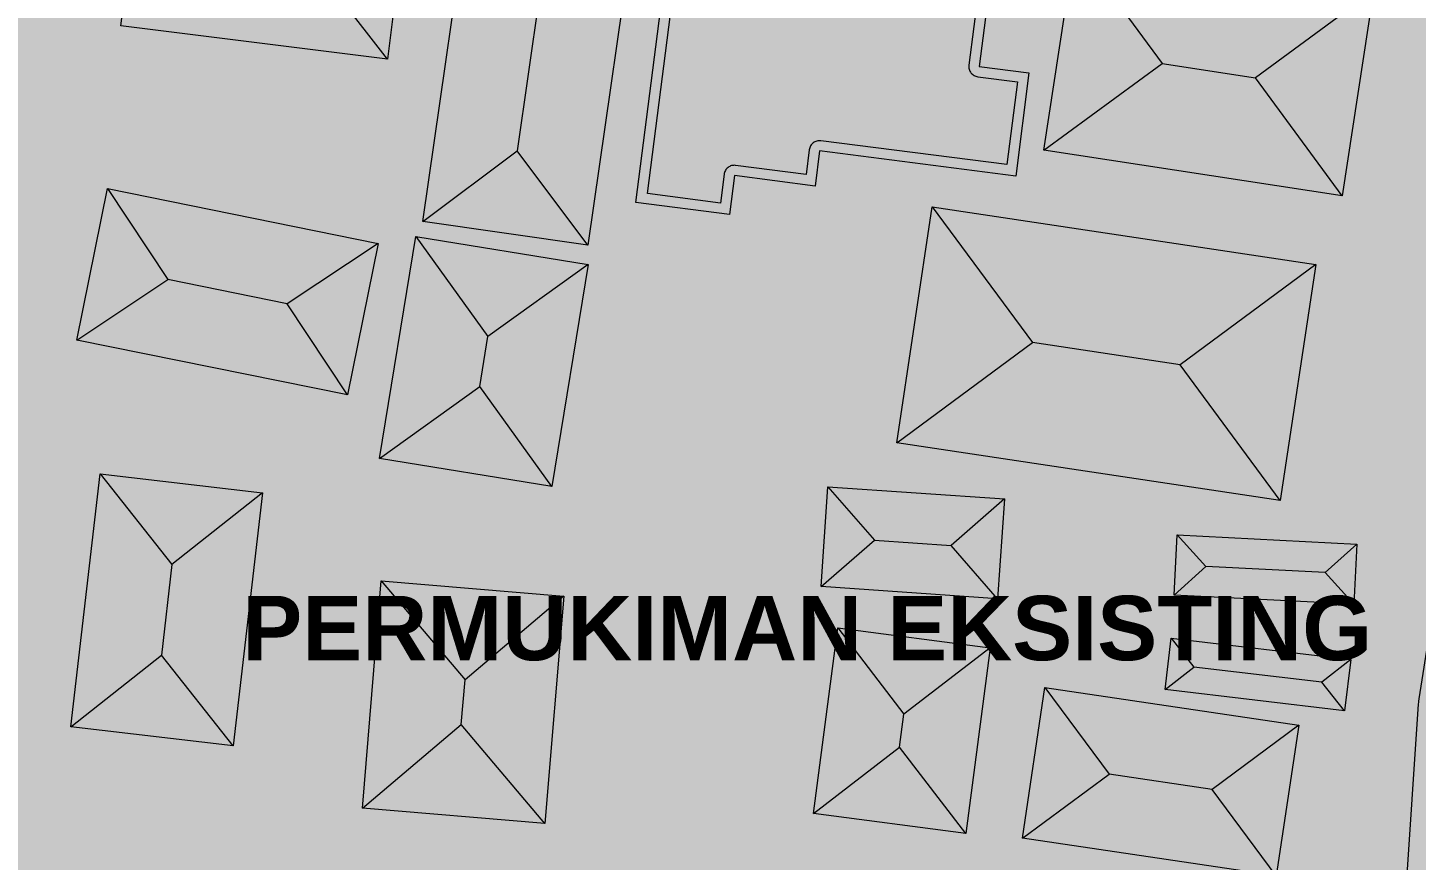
# Model space of a CAD drawing. Header units: metres. Extents: x 305909 to 307171, y 9156037 to 9156671.
# Drawn here: x 306266.1 to 306326.5, y 9156219.9 to 9156256.1 of the extents above; entities that cross this region are included whole.
import ezdxf
from ezdxf.enums import TextEntityAlignment as Align

# ---------------------------------------------------------------- set-up
doc = ezdxf.new("R2010")
doc.units = ezdxf.units.M
for name, color, linetype, lineweight, true_color in [('B-BANGUNAN_PERMUKIMAN', 7, 'Continuous', 13, 0xf0cd8c), ('B-BAYANGAN', 7, 'Continuous', 0, 0x76786c), ('J-PERKERASAN_JALAN', 7, 'Continuous', 9, 0x989896), ('T-LABEL_ZONA', 7, 'Continuous', 0, 0x3c3c3c), ('Z-R', 7, 'Continuous', 0, 0xfaf4e6)]:
    doc.layers.add(name, color=color, linetype=linetype, lineweight=lineweight, true_color=true_color)
doc.styles.add('ARIALB', font='arialbd.ttf')

msp = doc.modelspace()

# ---------------------------------------------------------------- hatches: boundary and pattern name
at = {"layer": 'B-BANGUNAN_PERMUKIMAN', "true_color": 0xb36847}
h = msp.add_hatch(color=25, dxfattribs=at)
h.dxf.hatch_style = 1
h.paths.add_polyline_path([(306281.757, 9156254.749), (306281.757, 9156254.749), (306277.899, 9156259.709), (306282.859, 9156263.567), (306282.859, 9156263.567), (306281.757, 9156254.749)])
at = {"layer": 'B-BANGUNAN_PERMUKIMAN', "true_color": 0xe8875c}
h = msp.add_hatch(color=23, dxfattribs=at)
h.dxf.hatch_style = 1
h.paths.add_polyline_path([(306288.609, 9156259.196), (306287.393, 9156250.752), (306283.293, 9156247.685), (306285.542, 9156263.295), (306285.543, 9156263.295), (306288.609, 9156259.196)])
at = {"layer": 'B-BANGUNAN_PERMUKIMAN', "true_color": 0xb36847}
h = msp.add_hatch(color=25, dxfattribs=at)
h.dxf.hatch_style = 1
h.paths.add_polyline_path([(306290.46, 9156246.653), (306287.393, 9156250.752), (306288.609, 9156259.196), (306292.709, 9156262.263), (306290.46, 9156246.653)])
at = {"layer": 'B-BANGUNAN_PERMUKIMAN', "true_color": 0xb96c49}
h = msp.add_hatch(color=35, dxfattribs=at)
h.dxf.hatch_style = 1
h.paths.add_polyline_path([(306275.138, 9156260.055), (306277.899, 9156259.709), (306281.757, 9156254.749), (306270.177, 9156256.196), (306275.138, 9156260.055)])
at = {"layer": 'B-BANGUNAN_PERMUKIMAN', "true_color": 0xce7852}
h = msp.add_hatch(color=23, dxfattribs=at)
h.dxf.hatch_style = 1
h.paths.add_polyline_path([(306309.637, 9156254.146), (306309.06, 9156249.654), (306300.536, 9156250.749), (306300.34, 9156249.226), (306296.833, 9156249.677), (306296.616, 9156247.983), (306292.552, 9156248.505), (306294.034, 9156260.041), (306307.965, 9156258.251), (306307.474, 9156254.424), (306309.637, 9156254.146)])
at = {"layer": 'B-BANGUNAN_PERMUKIMAN', "true_color": 0xe8875c}
h = msp.add_hatch(color=23, dxfattribs=at)
h.dxf.hatch_style = 1
h.paths.add_polyline_path([(306315.43, 9156254.555), (306310.288, 9156250.779), (306310.288, 9156250.779), (306311.653, 9156259.697), (306315.43, 9156254.555)])
at = {"layer": 'B-BANGUNAN_PERMUKIMAN', "true_color": 0xe18359}
h = msp.add_hatch(color=23, dxfattribs=at)
h.dxf.hatch_style = 1
h.paths.add_polyline_path([(306324.618, 9156257.712), (306324.618, 9156257.712), (306319.476, 9156253.936), (306315.43, 9156254.555), (306311.653, 9156259.697), (306324.618, 9156257.712)])
at = {"layer": 'B-BANGUNAN_PERMUKIMAN', "true_color": 0xb36847}
h = msp.add_hatch(color=25, dxfattribs=at)
h.dxf.hatch_style = 1
h.paths.add_polyline_path([(306319.476, 9156253.936), (306324.618, 9156257.712), (306323.253, 9156248.794), (306319.476, 9156253.936)])
at = {"layer": 'B-BANGUNAN_PERMUKIMAN', "true_color": 0xba6c4a}
h = msp.add_hatch(color=35, dxfattribs=at)
h.dxf.hatch_style = 1
h.paths.add_polyline_path([(306315.43, 9156254.555), (306319.476, 9156253.936), (306323.253, 9156248.794), (306310.288, 9156250.779), (306315.43, 9156254.555)])
h = msp.add_hatch(color=35, dxfattribs=at)
h.dxf.hatch_style = 1
h.paths.add_polyline_path([(306283.293, 9156247.685), (306283.293, 9156247.685), (306287.393, 9156250.752), (306290.46, 9156246.653), (306283.293, 9156247.685)])
at = {"layer": 'B-BANGUNAN_PERMUKIMAN', "true_color": 0xe9875c}
h = msp.add_hatch(color=23, dxfattribs=at)
h.dxf.hatch_style = 1
h.paths.add_polyline_path([(306269.585, 9156249.113), (306272.212, 9156245.154), (306268.252, 9156242.527), (306269.585, 9156249.113)])
at = {"layer": 'B-BANGUNAN_PERMUKIMAN', "true_color": 0xe08259}
h = msp.add_hatch(color=23, dxfattribs=at)
h.dxf.hatch_style = 1
h.paths.add_polyline_path([(306281.358, 9156246.732), (306277.4, 9156244.105), (306272.212, 9156245.154), (306269.585, 9156249.113), (306281.358, 9156246.732)])
at = {"layer": 'B-BANGUNAN_PERMUKIMAN', "true_color": 0xe8875c}
h = msp.add_hatch(color=23, dxfattribs=at)
h.dxf.hatch_style = 1
h.paths.add_polyline_path([(306309.791, 9156242.417), (306303.889, 9156238.062), (306305.435, 9156248.319), (306309.791, 9156242.417)])
at = {"layer": 'B-BANGUNAN_PERMUKIMAN', "true_color": 0xe18359}
h = msp.add_hatch(color=23, dxfattribs=at)
h.dxf.hatch_style = 1
h.paths.add_polyline_path([(306316.202, 9156241.451), (306309.791, 9156242.417), (306305.435, 9156248.319), (306305.435, 9156248.319), (306322.104, 9156245.806), (306316.202, 9156241.451)])
at = {"layer": 'B-BANGUNAN_PERMUKIMAN', "true_color": 0xb26847}
h = msp.add_hatch(color=25, dxfattribs=at)
h.dxf.hatch_style = 1
h.paths.add_polyline_path([(306277.4, 9156244.105), (306281.358, 9156246.732), (306280.026, 9156240.147), (306277.4, 9156244.105)])
at = {"layer": 'B-BANGUNAN_PERMUKIMAN', "true_color": 0xe8875c}
h = msp.add_hatch(color=23, dxfattribs=at)
h.dxf.hatch_style = 1
h.paths.add_polyline_path([(306286.124, 9156242.676), (306285.769, 9156240.51), (306281.407, 9156237.38), (306282.994, 9156247.037), (306286.124, 9156242.676)])
at = {"layer": 'B-BANGUNAN_PERMUKIMAN', "true_color": 0xe18359}
h = msp.add_hatch(color=23, dxfattribs=at)
h.dxf.hatch_style = 1
h.paths.add_polyline_path([(306290.486, 9156245.806), (306286.124, 9156242.676), (306282.994, 9156247.037), (306290.486, 9156245.806)])
at = {"layer": 'B-BANGUNAN_PERMUKIMAN', "true_color": 0xb36847}
h = msp.add_hatch(color=25, dxfattribs=at)
h.dxf.hatch_style = 1
h.paths.add_polyline_path([(306288.899, 9156236.149), (306285.769, 9156240.51), (306286.124, 9156242.676), (306290.486, 9156245.806), (306288.899, 9156236.149)])
h = msp.add_hatch(color=25, dxfattribs=at)
h.dxf.hatch_style = 1
h.paths.add_polyline_path([(306316.202, 9156241.451), (306322.104, 9156245.806), (306320.558, 9156235.548), (306316.202, 9156241.451)])
at = {"layer": 'B-BANGUNAN_PERMUKIMAN', "true_color": 0xbb6d4a}
h = msp.add_hatch(color=13, dxfattribs=at)
h.dxf.hatch_style = 1
h.paths.add_polyline_path([(306272.212, 9156245.154), (306277.4, 9156244.105), (306280.026, 9156240.147), (306280.026, 9156240.146), (306268.252, 9156242.527), (306272.212, 9156245.154)])
at = {"layer": 'B-BANGUNAN_PERMUKIMAN', "true_color": 0xba6c4a}
h = msp.add_hatch(color=35, dxfattribs=at)
h.dxf.hatch_style = 1
h.paths.add_polyline_path([(306303.889, 9156238.062), (306303.889, 9156238.062), (306309.791, 9156242.417), (306316.202, 9156241.451), (306320.558, 9156235.548), (306303.889, 9156238.062)])
h = msp.add_hatch(color=35, dxfattribs=at)
h.dxf.hatch_style = 1
h.paths.add_polyline_path([(306285.769, 9156240.51), (306288.899, 9156236.149), (306281.407, 9156237.38), (306281.407, 9156237.38), (306285.769, 9156240.51)])
at = {"layer": 'B-BANGUNAN_PERMUKIMAN', "true_color": 0xe7875c}
h = msp.add_hatch(color=23, dxfattribs=at)
h.dxf.hatch_style = 1
h.paths.add_polyline_path([(306272.393, 9156232.764), (306271.935, 9156228.817), (306267.997, 9156225.698), (306269.273, 9156236.702), (306272.393, 9156232.764)])
at = {"layer": 'B-BANGUNAN_PERMUKIMAN', "true_color": 0xe2835a}
h = msp.add_hatch(color=23, dxfattribs=at)
h.dxf.hatch_style = 1
h.paths.add_polyline_path([(306272.393, 9156232.764), (306269.273, 9156236.702), (306276.331, 9156235.884), (306272.393, 9156232.764)])
at = {"layer": 'B-BANGUNAN_PERMUKIMAN', "true_color": 0xb46847}
h = msp.add_hatch(color=25, dxfattribs=at)
h.dxf.hatch_style = 1
h.paths.add_polyline_path([(306275.055, 9156224.879), (306275.055, 9156224.879), (306271.935, 9156228.817), (306272.393, 9156232.764), (306276.331, 9156235.884), (306275.055, 9156224.879)])
at = {"layer": 'B-BANGUNAN_PERMUKIMAN', "true_color": 0xe6865b}
h = msp.add_hatch(color=23, dxfattribs=at)
h.dxf.hatch_style = 1
h.paths.add_polyline_path([(306302.925, 9156233.825), (306300.602, 9156231.802), (306300.902, 9156236.147), (306302.925, 9156233.825)])
at = {"layer": 'B-BANGUNAN_PERMUKIMAN', "true_color": 0xe3845a}
h = msp.add_hatch(color=23, dxfattribs=at)
h.dxf.hatch_style = 1
h.paths.add_polyline_path([(306308.575, 9156235.618), (306308.575, 9156235.618), (306306.253, 9156233.595), (306302.925, 9156233.825), (306300.902, 9156236.147), (306308.575, 9156235.618)])
at = {"layer": 'B-BANGUNAN_PERMUKIMAN', "true_color": 0xb56948}
h = msp.add_hatch(color=35, dxfattribs=at)
h.dxf.hatch_style = 1
h.paths.add_polyline_path([(306306.253, 9156233.595), (306308.575, 9156235.618), (306308.275, 9156231.273), (306308.275, 9156231.273), (306306.253, 9156233.595)])
at = {"layer": 'B-BANGUNAN_PERMUKIMAN', "true_color": 0xe6865b}
h = msp.add_hatch(color=23, dxfattribs=at)
h.dxf.hatch_style = 1
h.paths.add_polyline_path([(306317.323, 9156232.675), (306315.947, 9156231.432), (306316.08, 9156234.051), (306317.323, 9156232.675)])
at = {"layer": 'B-BANGUNAN_PERMUKIMAN', "true_color": 0xe4845a}
h = msp.add_hatch(color=23, dxfattribs=at)
h.dxf.hatch_style = 1
h.paths.add_polyline_path([(306323.886, 9156233.654), (306322.51, 9156232.411), (306317.323, 9156232.675), (306316.08, 9156234.051), (306316.08, 9156234.051), (306323.886, 9156233.654)])
at = {"layer": 'B-BANGUNAN_PERMUKIMAN', "true_color": 0xb86b49}
h = msp.add_hatch(color=35, dxfattribs=at)
h.dxf.hatch_style = 1
h.paths.add_polyline_path([(306302.925, 9156233.825), (306306.253, 9156233.595), (306308.275, 9156231.273), (306300.602, 9156231.802), (306302.925, 9156233.825)])
at = {"layer": 'B-BANGUNAN_PERMUKIMAN', "true_color": 0xb56948}
h = msp.add_hatch(color=35, dxfattribs=at)
h.dxf.hatch_style = 1
h.paths.add_polyline_path([(306322.51, 9156232.411), (306323.886, 9156233.654), (306323.752, 9156231.035), (306323.752, 9156231.035), (306322.51, 9156232.411)])
at = {"layer": 'B-BANGUNAN_PERMUKIMAN', "true_color": 0xb76b49}
h = msp.add_hatch(color=35, dxfattribs=at)
h.dxf.hatch_style = 1
h.paths.add_polyline_path([(306317.323, 9156232.675), (306322.51, 9156232.411), (306323.752, 9156231.035), (306315.947, 9156231.432), (306317.323, 9156232.675)])
at = {"layer": 'B-BANGUNAN_PERMUKIMAN', "true_color": 0xe7865c}
h = msp.add_hatch(color=23, dxfattribs=at)
h.dxf.hatch_style = 1
h.paths.add_polyline_path([(306281.491, 9156232.048), (306285.129, 9156227.748), (306284.966, 9156225.799), (306280.667, 9156222.161), (306281.491, 9156232.048)])
at = {"layer": 'B-BANGUNAN_PERMUKIMAN', "true_color": 0xe3845a}
h = msp.add_hatch(color=23, dxfattribs=at)
h.dxf.hatch_style = 1
h.paths.add_polyline_path([(306285.129, 9156227.748), (306281.491, 9156232.048), (306289.428, 9156231.386), (306285.129, 9156227.748)])
at = {"layer": 'B-BANGUNAN_PERMUKIMAN', "true_color": 0xb46947}
h = msp.add_hatch(color=35, dxfattribs=at)
h.dxf.hatch_style = 1
h.paths.add_polyline_path([(306284.966, 9156225.799), (306285.129, 9156227.748), (306289.428, 9156231.386), (306289.428, 9156231.386), (306288.604, 9156221.5), (306284.966, 9156225.799)])
at = {"layer": 'B-BANGUNAN_PERMUKIMAN', "true_color": 0xe8875c}
h = msp.add_hatch(color=23, dxfattribs=at)
h.dxf.hatch_style = 1
h.paths.add_polyline_path([(306301.327, 9156230.006), (306301.327, 9156230.006), (306304.204, 9156226.26), (306304.014, 9156224.813), (306300.269, 9156221.936), (306301.327, 9156230.006)])
at = {"layer": 'B-BANGUNAN_PERMUKIMAN', "true_color": 0xe28359}
h = msp.add_hatch(color=23, dxfattribs=at)
h.dxf.hatch_style = 1
h.paths.add_polyline_path([(306304.204, 9156226.26), (306301.327, 9156230.006), (306307.949, 9156229.137), (306304.204, 9156226.26)])
at = {"layer": 'B-BANGUNAN_PERMUKIMAN', "true_color": 0xe7875c}
h = msp.add_hatch(color=23, dxfattribs=at)
h.dxf.hatch_style = 1
h.paths.add_polyline_path([(306316.8, 9156228.304), (306315.551, 9156227.32), (306315.816, 9156229.553), (306316.8, 9156228.304)])
at = {"layer": 'B-BANGUNAN_PERMUKIMAN', "true_color": 0xe2835a}
h = msp.add_hatch(color=23, dxfattribs=at)
h.dxf.hatch_style = 1
h.paths.add_polyline_path([(306322.372, 9156227.643), (306316.8, 9156228.304), (306315.816, 9156229.553), (306315.816, 9156229.553), (306323.621, 9156228.627), (306322.372, 9156227.643)])
at = {"layer": 'B-BANGUNAN_PERMUKIMAN', "true_color": 0xb96c49}
h = msp.add_hatch(color=35, dxfattribs=at)
h.dxf.hatch_style = 1
h.paths.add_polyline_path([(306271.935, 9156228.817), (306275.055, 9156224.879), (306267.997, 9156225.698), (306267.997, 9156225.698), (306271.935, 9156228.817)])
at = {"layer": 'B-BANGUNAN_PERMUKIMAN', "true_color": 0xb36847}
h = msp.add_hatch(color=25, dxfattribs=at)
h.dxf.hatch_style = 1
h.paths.add_polyline_path([(306304.014, 9156224.813), (306304.204, 9156226.26), (306307.949, 9156229.137), (306307.949, 9156229.137), (306306.891, 9156221.067), (306304.014, 9156224.813)])
at = {"layer": 'B-BANGUNAN_PERMUKIMAN', "true_color": 0xb46847}
h = msp.add_hatch(color=25, dxfattribs=at)
h.dxf.hatch_style = 1
h.paths.add_polyline_path([(306322.372, 9156227.643), (306323.621, 9156228.627), (306323.621, 9156228.627), (306323.356, 9156226.394), (306322.372, 9156227.643)])
at = {"layer": 'B-BANGUNAN_PERMUKIMAN', "true_color": 0xb96c49}
h = msp.add_hatch(color=35, dxfattribs=at)
h.dxf.hatch_style = 1
h.paths.add_polyline_path([(306315.551, 9156227.32), (306316.8, 9156228.304), (306322.372, 9156227.643), (306323.356, 9156226.394), (306315.551, 9156227.32)])
at = {"layer": 'B-BANGUNAN_PERMUKIMAN', "true_color": 0xe8875c}
h = msp.add_hatch(color=23, dxfattribs=at)
h.dxf.hatch_style = 1
h.paths.add_polyline_path([(306310.331, 9156227.417), (306313.119, 9156223.65), (306309.352, 9156220.862), (306310.331, 9156227.417)])
at = {"layer": 'B-BANGUNAN_PERMUKIMAN', "true_color": 0xe18359}
h = msp.add_hatch(color=23, dxfattribs=at)
h.dxf.hatch_style = 1
h.paths.add_polyline_path([(306321.363, 9156225.771), (306321.363, 9156225.77), (306317.596, 9156222.982), (306313.119, 9156223.65), (306310.331, 9156227.417), (306321.363, 9156225.771)])
at = {"layer": 'B-BANGUNAN_PERMUKIMAN', "true_color": 0xb86b49}
h = msp.add_hatch(color=35, dxfattribs=at)
h.dxf.hatch_style = 1
h.paths.add_polyline_path([(306284.966, 9156225.799), (306288.604, 9156221.5), (306288.604, 9156221.5), (306280.667, 9156222.161), (306284.966, 9156225.799)])
at = {"layer": 'B-BANGUNAN_PERMUKIMAN', "true_color": 0xb36847}
h = msp.add_hatch(color=25, dxfattribs=at)
h.dxf.hatch_style = 1
h.paths.add_polyline_path([(306317.596, 9156222.982), (306321.363, 9156225.77), (306320.384, 9156219.215), (306317.596, 9156222.982)])
at = {"layer": 'B-BANGUNAN_PERMUKIMAN', "true_color": 0xb96c4a}
h = msp.add_hatch(color=35, dxfattribs=at)
h.dxf.hatch_style = 1
h.paths.add_polyline_path([(306304.014, 9156224.813), (306306.891, 9156221.067), (306300.269, 9156221.936), (306304.014, 9156224.813)])
at = {"layer": 'B-BANGUNAN_PERMUKIMAN', "true_color": 0xba6c4a}
h = msp.add_hatch(color=35, dxfattribs=at)
h.dxf.hatch_style = 1
h.paths.add_polyline_path([(306309.352, 9156220.862), (306313.119, 9156223.65), (306317.596, 9156222.982), (306320.384, 9156219.215), (306309.352, 9156220.862)])
at = {"layer": 'B-BAYANGAN', "true_color": 0x76786c}
h = msp.add_hatch(color=8, dxfattribs=at)
h.dxf.hatch_style = 1
h.paths.add_polyline_path([(306283.609, 9156262.817), (306282.507, 9156253.999), (306270.927, 9156255.446), (306272.03, 9156264.265), (306283.609, 9156262.817)])
h = msp.add_hatch(color=8, dxfattribs=at)
h.dxf.hatch_style = 1
h.paths.add_polyline_path([(306293.459, 9156261.513), (306291.21, 9156245.903), (306284.043, 9156246.935), (306286.292, 9156262.545), (306293.459, 9156261.513)])
h = msp.add_hatch(color=8, dxfattribs=at)
h.dxf.hatch_style = 1
h.paths.add_polyline_path([(306310.387, 9156253.396), (306309.81, 9156248.904), (306301.286, 9156249.999), (306301.09, 9156248.476), (306297.583, 9156248.927), (306297.366, 9156247.233), (306293.302, 9156247.755), (306294.784, 9156259.291), (306308.715, 9156257.501), (306308.224, 9156253.674), (306310.387, 9156253.396)])
h = msp.add_hatch(color=8, dxfattribs=at)
h.dxf.hatch_style = 1
h.paths.add_polyline_path([(306325.368, 9156256.962), (306324.003, 9156248.044), (306311.038, 9156250.029), (306312.403, 9156258.947), (306325.368, 9156256.962)])
h = msp.add_hatch(color=8, dxfattribs=at)
h.dxf.hatch_style = 1
h.paths.add_polyline_path([(306282.108, 9156245.982), (306280.776, 9156239.396), (306269.002, 9156241.777), (306270.334, 9156248.363), (306282.108, 9156245.982)])
h = msp.add_hatch(color=8, dxfattribs=at)
h.dxf.hatch_style = 1
h.paths.add_polyline_path([(306322.854, 9156245.056), (306321.308, 9156234.798), (306304.639, 9156237.312), (306306.185, 9156247.569), (306322.854, 9156245.056)])
h = msp.add_hatch(color=8, dxfattribs=at)
h.dxf.hatch_style = 1
h.paths.add_polyline_path([(306291.236, 9156245.056), (306289.649, 9156235.399), (306282.157, 9156236.63), (306283.744, 9156246.287), (306291.236, 9156245.056)])
h = msp.add_hatch(color=8, dxfattribs=at)
h.dxf.hatch_style = 1
h.paths.add_polyline_path([(306277.081, 9156235.134), (306275.805, 9156224.129), (306268.747, 9156224.948), (306270.023, 9156235.952), (306277.081, 9156235.134)])
h = msp.add_hatch(color=8, dxfattribs=at)
h.dxf.hatch_style = 1
h.paths.add_polyline_path([(306309.325, 9156234.868), (306309.025, 9156230.523), (306301.352, 9156231.052), (306301.652, 9156235.397), (306309.325, 9156234.868)])
h = msp.add_hatch(color=8, dxfattribs=at)
h.dxf.hatch_style = 1
h.paths.add_polyline_path([(306324.636, 9156232.904), (306324.503, 9156230.285), (306316.697, 9156230.682), (306316.831, 9156233.301), (306324.636, 9156232.904)])
h = msp.add_hatch(color=8, dxfattribs=at)
h.dxf.hatch_style = 1
h.paths.add_polyline_path([(306290.178, 9156230.636), (306289.354, 9156220.75), (306281.417, 9156221.411), (306282.241, 9156231.298), (306290.178, 9156230.636)])
h = msp.add_hatch(color=8, dxfattribs=at)
h.dxf.hatch_style = 1
h.paths.add_polyline_path([(306308.699, 9156228.387), (306307.641, 9156220.317), (306301.019, 9156221.186), (306302.077, 9156229.256), (306308.699, 9156228.387)])
h = msp.add_hatch(color=8, dxfattribs=at)
h.dxf.hatch_style = 1
h.paths.add_polyline_path([(306324.371, 9156227.877), (306324.106, 9156225.644), (306316.301, 9156226.57), (306316.566, 9156228.803), (306324.371, 9156227.877)])
h = msp.add_hatch(color=8, dxfattribs=at)
h.dxf.hatch_style = 1
h.paths.add_polyline_path([(306322.113, 9156225.021), (306321.134, 9156218.465), (306310.102, 9156220.112), (306311.08, 9156226.667), (306322.113, 9156225.021)])
h = msp.add_hatch(color=8, dxfattribs=at)
h.dxf.hatch_style = 1
h.paths.add_polyline_path([(306266.842, 9156220.397), (306265.916, 9156206.771), (306260.472, 9156207.141), (306261.398, 9156220.767), (306266.842, 9156220.397)])
at = {"layer": 'J-PERKERASAN_JALAN', "true_color": 0x989896}
h = msp.add_hatch(color=252, dxfattribs=at)
h.dxf.hatch_style = 1
h.paths.add_polyline_path([(306211.341, 9156561.319), (306215.693, 9156561.13), (306215.76, 9156561.126), (306215.8, 9156561.123), (306215.867, 9156561.117), (306305.106, 9156551.206), (306305.211, 9156551.196), (306385.831, 9156544.389), (306385.918, 9156544.38), (306385.969, 9156544.374), (306386.055, 9156544.361), (306424.864, 9156537.661), (306424.901, 9156537.654), (306424.922, 9156537.65), (306424.958, 9156537.643), (306453.186, 9156531.689), (306453.481, 9156531.639), (306455.847, 9156531.322), (306456.066, 9156531.299), (306458.588, 9156531.102), (306458.613, 9156531.1), (306499.527, 9156528.16), (306499.548, 9156528.159), (306503.861, 9156527.791), (306503.93, 9156527.784), (306503.97, 9156527.78), (306504.038, 9156527.77), (306508.381, 9156527.098), (306524.104, 9156524.604), (306524.104, 9156521.364), (306507.903, 9156523.933), (306507.888, 9156523.936), (306503.705, 9156524.584), (306503.432, 9156524.616), (306499.323, 9156524.966), (306499.27, 9156524.971), (306458.379, 9156527.908), (306455.69, 9156528.118), (306455.636, 9156528.123), (306455.603, 9156528.127), (306455.548, 9156528.133), (306452.885, 9156528.49), (306452.811, 9156528.501), (306452.767, 9156528.509), (306452.694, 9156528.523), (306424.381, 9156534.494), (306424.236, 9156534.522), (306390.807, 9156540.293), (306390.292, 9156540.348), (306389.774, 9156540.336), (306389.261, 9156540.256), (306388.764, 9156540.112), (306388.289, 9156539.904), (306387.845, 9156539.636), (306387.439, 9156539.314), (306387.079, 9156538.941), (306386.769, 9156538.525), (306386.516, 9156538.073), (306386.324, 9156537.592), (306386.196, 9156537.089), (306373.097, 9156467.337), (306371.27, 9156457.608), (306371.258, 9156457.542), (306354.047, 9156356.618), (306353.994, 9156356.117), (306354.004, 9156355.613), (306354.077, 9156355.115), (306354.213, 9156354.629), (306354.408, 9156354.165), (306354.661, 9156353.729), (306354.966, 9156353.328), (306355.319, 9156352.968), (306355.714, 9156352.656), (306356.146, 9156352.396), (306356.607, 9156352.192), (306357.09, 9156352.048), (306357.587, 9156351.966), (306409.631, 9156346.693), (306409.685, 9156346.687), (306409.717, 9156346.683), (306409.771, 9156346.675), (306440.166, 9156341.92), (306440.608, 9156341.876), (306479.912, 9156340.134), (306480.43, 9156340.144), (306480.943, 9156340.222), (306481.441, 9156340.365), (306481.917, 9156340.572), (306482.362, 9156340.838), (306482.768, 9156341.16), (306483.13, 9156341.531), (306483.441, 9156341.946), (306483.695, 9156342.398), (306483.889, 9156342.879), (306484.019, 9156343.381), (306484.082, 9156343.896), (306484.563, 9156352.101), (306486.641, 9156384.636), (306486.657, 9156384.758), (306486.78, 9156384.758), (306489.513, 9156384.584), (306489.635, 9156384.568), (306489.635, 9156384.445), (306487.559, 9156351.943), (306487.558, 9156351.922), (306487.067, 9156343.551), (306487.07, 9156343.043), (306487.137, 9156342.539), (306487.267, 9156342.048), (306487.458, 9156341.578), (306487.707, 9156341.135), (306488.011, 9156340.728), (306488.363, 9156340.362), (306488.76, 9156340.044), (306489.193, 9156339.779), (306489.656, 9156339.571), (306490.142, 9156339.423), (306490.643, 9156339.338), (306492.503, 9156339.143), (306492.541, 9156339.139), (306492.564, 9156339.136), (306492.602, 9156339.131), (306513.238, 9156336.16), (306513.401, 9156336.139), (306524.104, 9156335.046), (306524.104, 9156331.829), (306512.982, 9156332.966), (306512.941, 9156332.97), (306512.916, 9156332.973), (306512.875, 9156332.979), (306498.863, 9156334.996), (306498.356, 9156335.037), (306497.849, 9156335.012), (306497.349, 9156334.924), (306496.864, 9156334.773), (306496.402, 9156334.562), (306495.97, 9156334.294), (306495.576, 9156333.973), (306495.226, 9156333.605), (306494.925, 9156333.196), (306494.679, 9156332.752), (306494.49, 9156332.28), (306494.364, 9156331.788), (306494.3, 9156331.284), (306494.301, 9156330.776), (306499.491, 9156251.377), (306499.491, 9156251.254), (306499.369, 9156251.238), (306496.637, 9156251.059), (306496.514, 9156251.059), (306496.498, 9156251.181), (306491.167, 9156332.724), (306491.102, 9156333.229), (306490.973, 9156333.721), (306490.782, 9156334.193), (306490.533, 9156334.637), (306490.23, 9156335.046), (306489.877, 9156335.413), (306489.48, 9156335.732), (306489.047, 9156335.998), (306488.582, 9156336.207), (306488.095, 9156336.356), (306487.594, 9156336.441), (306485.258, 9156336.686), (306485.017, 9156336.704), (306446.09, 9156338.429), (306445.584, 9156338.42), (306445.083, 9156338.346), (306444.595, 9156338.21), (306444.129, 9156338.013), (306443.691, 9156337.759), (306443.289, 9156337.452), (306442.928, 9156337.096), (306442.616, 9156336.698), (306442.356, 9156336.263), (306442.153, 9156335.8), (306442.011, 9156335.314), (306441.931, 9156334.814), (306441.915, 9156334.308), (306442.571, 9156313.413), (306442.58, 9156313.248), (306443.283, 9156303.609), (306443.286, 9156303.565), (306443.287, 9156303.544), (306443.288, 9156303.5), (306443.886, 9156283.072), (306443.882, 9156282.949), (306443.759, 9156282.937), (306441.022, 9156282.857), (306440.899, 9156282.862), (306440.888, 9156282.984), (306440.293, 9156303.314), (306440.284, 9156303.488), (306439.581, 9156313.122), (306439.578, 9156313.164), (306439.577, 9156313.184), (306439.576, 9156313.226), (306438.873, 9156335.586), (306438.826, 9156336.086), (306438.716, 9156336.577), (306438.545, 9156337.05), (306438.317, 9156337.498), (306438.034, 9156337.914), (306437.701, 9156338.291), (306437.323, 9156338.623), (306436.907, 9156338.906), (306436.458, 9156339.133), (306435.985, 9156339.303), (306435.494, 9156339.412), (306409.399, 9156343.494), (306409.184, 9156343.522), (306356.316, 9156348.878), (306355.783, 9156348.897), (306355.253, 9156348.844), (306354.735, 9156348.722), (306354.238, 9156348.531), (306353.77, 9156348.276), (306353.34, 9156347.962), (306352.956, 9156347.593), (306352.624, 9156347.176), (306352.351, 9156346.719), (306352.141, 9156346.23), (306351.997, 9156345.717), (306341.11, 9156293.6), (306341.085, 9156293.468), (306330.918, 9156235.039), (306330.908, 9156234.979), (306329.587, 9156226.644), (306329.547, 9156226.286), (306329.002, 9156218.17), (306329.001, 9156218.146), (306326.612, 9156189.443), (306326.594, 9156189.321), (306326.471, 9156189.324), (306323.742, 9156189.551), (306323.62, 9156189.569), (306323.622, 9156189.692), (306326.007, 9156218.339), (306326.011, 9156218.403), (306326.567, 9156226.689), (306326.575, 9156226.779), (306326.58, 9156226.824), (306326.592, 9156226.913), (306327.95, 9156235.479), (306327.954, 9156235.502), (306338.142, 9156294.057), (306338.148, 9156294.09), (306338.151, 9156294.106), (306338.158, 9156294.139), (306348.925, 9156345.68), (306348.998, 9156346.205), (306349.002, 9156346.735), (306348.936, 9156347.261), (306348.8, 9156347.774), (306348.598, 9156348.264), (306348.333, 9156348.723), (306348.01, 9156349.143), (306347.634, 9156349.517), (306347.211, 9156349.837), (306346.75, 9156350.099), (306346.259, 9156350.298), (306345.745, 9156350.43), (306324.834, 9156354.345), (306324.271, 9156354.41), (306279.508, 9156356.343), (306211.341, 9156359.746), (306211.341, 9156362.949), (306279.625, 9156359.541), (306279.652, 9156359.54), (306324.736, 9156357.593), (306324.877, 9156357.581), (306324.962, 9156357.572), (306325.102, 9156357.551), (306346.36, 9156353.57), (306346.885, 9156353.507), (306347.414, 9156353.514), (306347.937, 9156353.591), (306348.445, 9156353.736), (306348.93, 9156353.947), (306349.383, 9156354.219), (306349.796, 9156354.55), (306350.161, 9156354.931), (306350.473, 9156355.358), (306350.727, 9156355.822), (306350.917, 9156356.315), (306351.04, 9156356.829), (306367.345, 9156452.444), (306367.4, 9156452.978), (306367.382, 9156453.515), (306367.293, 9156454.044), (306367.134, 9156454.557), (306366.908, 9156455.044), (306366.618, 9156455.496), (306366.271, 9156455.905), (306365.872, 9156456.264), (306365.428, 9156456.566), (306364.948, 9156456.806), (306364.44, 9156456.98), (306363.913, 9156457.084), (306328.417, 9156461.659), (306307.102, 9156464.447), (306307.086, 9156464.449), (306307.041, 9156464.456), (306243.125, 9156474.305), (306242.61, 9156474.35), (306242.093, 9156474.329), (306241.583, 9156474.241), (306241.089, 9156474.088), (306240.619, 9156473.873), (306240.18, 9156473.598), (306239.781, 9156473.27), (306239.427, 9156472.892), (306239.125, 9156472.472), (306238.879, 9156472.017), (306235.863, 9156465.428), (306235.816, 9156465.333), (306235.721, 9156465.173), (306235.626, 9156465.045), (306235.517, 9156464.929), (306235.377, 9156464.807), (306235.291, 9156464.744), (306234.104, 9156463.916), (306234.011, 9156463.855), (306233.816, 9156463.749), (306233.715, 9156463.704), (306232.243, 9156463.105), (306232.16, 9156463.073), (306232.012, 9156463.028), (306231.882, 9156463), (306231.728, 9156462.982), (306231.639, 9156462.977), (306225.305, 9156462.777), (306225.175, 9156462.777), (306225.11, 9156462.78), (306224.979, 9156462.788), (306217.294, 9156463.552), (306217.186, 9156463.566), (306217.132, 9156463.574), (306217.025, 9156463.594), (306211.341, 9156464.792), (306211.341, 9156467.858), (306217.404, 9156466.58), (306217.834, 9156466.513), (306224.983, 9156465.803), (306225.505, 9156465.785), (306230.354, 9156465.938), (306230.906, 9156465.994), (306231.444, 9156466.125), (306231.96, 9156466.33), (306232.442, 9156466.604), (306232.881, 9156466.943), (306233.27, 9156467.338), (306233.6, 9156467.784), (306233.865, 9156468.271), (306237.161, 9156475.469), (306237.205, 9156475.561), (306237.295, 9156475.714), (306237.385, 9156475.836), (306237.487, 9156475.949), (306237.6, 9156476.051), (306237.743, 9156476.156), (306237.829, 9156476.21), (306239.166, 9156476.996), (306239.245, 9156477.041), (306239.389, 9156477.108), (306239.517, 9156477.155), (306239.67, 9156477.196), (306239.759, 9156477.213), (306241.459, 9156477.502), (306241.565, 9156477.517), (306241.752, 9156477.529), (306241.939, 9156477.52), (306242.045, 9156477.507), (306307.452, 9156467.428), (306307.542, 9156467.415), (306328.795, 9156464.635), (306328.802, 9156464.634), (306364.829, 9156459.991), (306365.332, 9156459.958), (306365.835, 9156459.989), (306366.33, 9156460.083), (306366.81, 9156460.238), (306367.266, 9156460.452), (306367.692, 9156460.722), (306368.08, 9156461.044), (306368.425, 9156461.412), (306368.721, 9156461.82), (306368.963, 9156462.262), (306369.147, 9156462.731), (306369.271, 9156463.22), (306370.149, 9156467.89), (306383.124, 9156536.986), (306383.186, 9156537.496), (306383.182, 9156538.011), (306383.112, 9156538.52), (306382.978, 9156539.016), (306382.781, 9156539.491), (306382.525, 9156539.937), (306382.213, 9156540.346), (306381.852, 9156540.712), (306381.447, 9156541.028), (306381.004, 9156541.29), (306380.532, 9156541.493), (306380.037, 9156541.634), (306379.529, 9156541.71), (306304.881, 9156548.012), (306304.855, 9156548.015), (306304.839, 9156548.016), (306304.813, 9156548.019), (306215.667, 9156557.919), (306215.399, 9156557.94), (306211.341, 9156558.116), (306211.341, 9156561.319)])
at = {"layer": 'Z-R', "true_color": 0xe2eacc}
h = msp.add_hatch(color=254, dxfattribs=at)
h.dxf.hatch_style = 1
h.paths.add_polyline_path([(306499.604, 9156305.811), (306466.679, 9156301.994), (306472.882, 9156235.666), (306497.912, 9156229.062), (306526.804, 9156228.986), (306531.575, 9156219.919), (306532.491, 9156127.582), (306486.314, 9156132.333), (306393.989, 9156155.199), (306332.726, 9156171.593), (306288.72, 9156190.576), (306246.009, 9156220.776), (306216.24, 9156242.779), (306193.374, 9156263.487), (306160.586, 9156296.707), (306133.406, 9156338.556), (306127.354, 9156361.253), (306094.195, 9156358.842), (306090.504, 9156366.668), (306061.399, 9156428.371), (306035.152, 9156500.205), (306017.705, 9156550.308), (306008.214, 9156577.564), (306141.306, 9156568.881), (306165.696, 9156567.29), (306165.696, 9156567.29), (306200.223, 9156564.074), (306291.75, 9156555.548), (306369.455, 9156545.532), (306471.945, 9156528.538), (306458.481, 9156529.505), (306455.788, 9156529.715), (306453.061, 9156530.08), (306440, 9156532.835), (306440, 9156532.835), (306440, 9156532.835), (306440, 9156532.835), (306424.61, 9156536.081), (306424.61, 9156536.081), (306385.74, 9156542.791), (306385.74, 9156542.791), (306305.003, 9156549.608), (306305.003, 9156549.608), (306215.657, 9156559.53), (306215.657, 9156559.53), (306186.122, 9156560.815), (306186.122, 9156560.815), (306160.523, 9156563.133), (306160.523, 9156563.133), (306119.178, 9156567.786), (306119.178, 9156567.786), (306039.052, 9156573.455), (306039.052, 9156573.455), (306033.081, 9156573.806), (306033.081, 9156573.806), (306033.081, 9156573.806), (306051.45, 9156523.215), (306051.451, 9156523.214), (306060.206, 9156485.254), (306060.206, 9156485.254), (306060.207, 9156485.254), (306057.483, 9156485.596), (306070.599, 9156438.472), (306116.984, 9156440.275), (306147.963, 9156437.914), (306199.856, 9156410.566), (306230.346, 9156409.784), (306281.946, 9156409.003), (306338.236, 9156402.748), (306341.903, 9156461.433), (306341.903, 9156461.433), (306341.904, 9156461.433), (306343.891, 9156461.177), (306340.232, 9156402.624), (306340.209, 9156402.422), (306340.166, 9156402.225), (306340.103, 9156402.033), (306340.021, 9156401.848), (306339.921, 9156401.672), (306339.804, 9156401.507), (306339.67, 9156401.355), (306339.522, 9156401.217), (306339.361, 9156401.095), (306339.188, 9156400.99), (306339.006, 9156400.902), (306338.815, 9156400.834), (306338.619, 9156400.785), (306338.419, 9156400.757), (306338.217, 9156400.748), (306338.015, 9156400.76), (306281.82, 9156407.004), (306230.316, 9156407.785), (306230.295, 9156407.785), (306199.805, 9156408.567), (306199.621, 9156408.58), (306199.44, 9156408.61), (306199.262, 9156408.656), (306199.09, 9156408.719), (306198.923, 9156408.797), (306147.397, 9156435.951), (306116.947, 9156438.272), (306078.606, 9156436.782), (306089.35, 9156410.909), (306109.34, 9156371.439), (306114.245, 9156367.345), (306121.798, 9156366.048), (306134.087, 9156364.483), (306186.355, 9156362.595), (306279.564, 9156357.942), (306324.738, 9156355.991), (306351.562, 9156350.968), (306360, 9156400.449), (306360, 9156400.449), (306360, 9156380), (306360, 9156380), (306360, 9156380), (306440, 9156380), (306440, 9156380), (306440, 9156380), (306440, 9156340.326), (306440.226, 9156340.291), (306485.257, 9156338.295), (306492.355, 9156337.55), (306513.124, 9156334.559), (306536.031, 9156332.219), (306560, 9156329.629), (306560, 9156512.617), (306572.178, 9156510.306), (306677.166, 9156490.276), (306677.166, 9156490.276), (306764.133, 9156475.064), (306735.941, 9156145.416), (306694.109, 9156139.201), (306694.292, 9156206.558), (306623.212, 9156213.87), (306624.289, 9156242.595), (306556.388, 9156238.052), (306554.003, 9156281.952), (306509.625, 9156279.089), (306499.604, 9156305.811)])

# ---------------------------------------------------------------- linework, layer by layer
at = {"layer": 'B-BANGUNAN_PERMUKIMAN', "color": 17, "lineweight": 9, "true_color": 0x71422d}
for p, q in [((306281.757, 9156254.749), (306277.899, 9156259.709)), ((306311.653, 9156259.697), (306315.43, 9156254.555)), ((306288.609, 9156259.196), (306287.393, 9156250.752)), ((306324.618, 9156257.712), (306319.476, 9156253.936)), ((306310.288, 9156250.779), (306315.43, 9156254.555)), ((306315.43, 9156254.555), (306319.476, 9156253.936)), ((306323.253, 9156248.794), (306319.476, 9156253.936)), ((306283.293, 9156247.685), (306287.393, 9156250.752)), ((306290.46, 9156246.653), (306287.393, 9156250.752)), ((306269.585, 9156249.113), (306272.212, 9156245.154)), ((306305.435, 9156248.319), (306309.791, 9156242.417)), ((306281.358, 9156246.732), (306277.4, 9156244.105)), ((306282.994, 9156247.037), (306286.124, 9156242.676)), ((306290.486, 9156245.806), (306286.124, 9156242.676)), ((306322.104, 9156245.806), (306316.202, 9156241.451)), ((306268.252, 9156242.527), (306272.212, 9156245.154)), ((306277.4, 9156244.105), (306272.212, 9156245.154)), ((306280.026, 9156240.147), (306277.4, 9156244.105)), ((306285.769, 9156240.51), (306286.124, 9156242.676)), ((306303.889, 9156238.062), (306309.791, 9156242.417)), ((306316.202, 9156241.451), (306309.791, 9156242.417)), ((306320.558, 9156235.548), (306316.202, 9156241.451)), ((306281.407, 9156237.38), (306285.769, 9156240.51)), ((306288.899, 9156236.149), (306285.769, 9156240.51)), ((306269.273, 9156236.702), (306272.393, 9156232.764)), ((306276.331, 9156235.884), (306272.393, 9156232.764)), ((306300.902, 9156236.147), (306302.925, 9156233.825)), ((306308.575, 9156235.618), (306306.253, 9156233.595)), ((306316.08, 9156234.051), (306317.323, 9156232.675)), ((306300.602, 9156231.802), (306302.925, 9156233.825)), ((306302.925, 9156233.825), (306306.253, 9156233.595)), ((306308.275, 9156231.273), (306306.253, 9156233.595)), ((306323.886, 9156233.654), (306322.51, 9156232.411)), ((306272.393, 9156232.764), (306271.935, 9156228.817)), ((306315.947, 9156231.432), (306317.323, 9156232.675)), ((306322.51, 9156232.411), (306317.323, 9156232.675)), ((306323.752, 9156231.035), (306322.51, 9156232.411)), ((306281.491, 9156232.048), (306285.129, 9156227.748)), ((306289.428, 9156231.386), (306285.129, 9156227.748)), ((306301.327, 9156230.006), (306304.204, 9156226.26)), ((306315.816, 9156229.553), (306316.8, 9156228.304)), ((306267.997, 9156225.698), (306271.935, 9156228.817)), ((306275.055, 9156224.879), (306271.935, 9156228.817)), ((306307.949, 9156229.137), (306304.204, 9156226.26)), ((306323.621, 9156228.627), (306322.372, 9156227.643)), ((306315.551, 9156227.32), (306316.8, 9156228.304)), ((306322.372, 9156227.643), (306316.8, 9156228.304)), ((306284.966, 9156225.799), (306285.129, 9156227.748)), ((306310.331, 9156227.417), (306313.119, 9156223.65)), ((306323.356, 9156226.394), (306322.372, 9156227.643)), ((306304.014, 9156224.813), (306304.204, 9156226.26)), ((306280.667, 9156222.161), (306284.966, 9156225.799)), ((306288.604, 9156221.5), (306284.966, 9156225.799)), ((306321.363, 9156225.77), (306317.596, 9156222.982)), ((306300.269, 9156221.936), (306304.014, 9156224.813)), ((306306.891, 9156221.067), (306304.014, 9156224.813)), ((306309.352, 9156220.862), (306313.119, 9156223.65)), ((306317.596, 9156222.982), (306313.119, 9156223.65)), ((306320.384, 9156219.215), (306317.596, 9156222.982))]:
    msp.add_line(p, q, dxfattribs=at)
at = {"layer": 'B-BANGUNAN_PERMUKIMAN', "color": 17, "lineweight": 13, "true_color": 0x71422d}
for points in [[(306282.859, 9156263.567), (306281.757, 9156254.749), (306270.177, 9156256.196), (306271.28, 9156265.015), (306282.859, 9156263.567)], [(306292.709, 9156262.263), (306290.46, 9156246.653), (306283.293, 9156247.685), (306285.542, 9156263.295), (306292.709, 9156262.263)], [(306309.637, 9156254.146), (306309.06, 9156249.654), (306300.536, 9156250.749), (306300.34, 9156249.226), (306296.833, 9156249.677), (306296.616, 9156247.983), (306292.552, 9156248.505), (306294.034, 9156260.041), (306307.965, 9156258.251), (306307.474, 9156254.424), (306309.637, 9156254.146)], [(306324.618, 9156257.712), (306323.253, 9156248.794), (306310.288, 9156250.779), (306311.653, 9156259.697), (306324.618, 9156257.712)], [(306281.358, 9156246.732), (306280.026, 9156240.146), (306268.252, 9156242.527), (306269.584, 9156249.113), (306281.358, 9156246.732)], [(306322.104, 9156245.806), (306320.558, 9156235.548), (306303.889, 9156238.062), (306305.435, 9156248.319), (306322.104, 9156245.806)], [(306290.486, 9156245.806), (306288.899, 9156236.149), (306281.407, 9156237.38), (306282.994, 9156247.037), (306290.486, 9156245.806)], [(306276.331, 9156235.884), (306275.055, 9156224.879), (306267.997, 9156225.698), (306269.273, 9156236.702), (306276.331, 9156235.884)], [(306308.575, 9156235.618), (306308.275, 9156231.273), (306300.602, 9156231.802), (306300.902, 9156236.147), (306308.575, 9156235.618)], [(306323.886, 9156233.654), (306323.753, 9156231.035), (306315.947, 9156231.432), (306316.08, 9156234.051), (306323.886, 9156233.654)], [(306289.428, 9156231.386), (306288.604, 9156221.5), (306280.667, 9156222.161), (306281.491, 9156232.048), (306289.428, 9156231.386)], [(306307.949, 9156229.137), (306306.891, 9156221.067), (306300.269, 9156221.936), (306301.327, 9156230.006), (306307.949, 9156229.137)], [(306323.621, 9156228.627), (306323.356, 9156226.394), (306315.551, 9156227.32), (306315.816, 9156229.553), (306323.621, 9156228.627)], [(306321.363, 9156225.771), (306320.384, 9156219.215), (306309.352, 9156220.862), (306310.33, 9156227.417), (306321.363, 9156225.771)]]:
    msp.add_lwpolyline(points, close=True, dxfattribs=at)
at = {"layer": 'B-BANGUNAN_PERMUKIMAN', "color": 11, "lineweight": 9, "true_color": 0xf38d60}
msp.add_lwpolyline([(306307.462, 9156257.862), (306307.027, 9156254.481), (306307.024, 9156254.437), (306307.025, 9156254.393), (306307.03, 9156254.349), (306307.039, 9156254.306), (306307.053, 9156254.264), (306307.071, 9156254.224), (306307.092, 9156254.185), (306307.118, 9156254.149), (306307.146, 9156254.115), (306307.178, 9156254.085), (306307.213, 9156254.057), (306307.25, 9156254.033), (306307.289, 9156254.013), (306307.33, 9156253.997), (306307.373, 9156253.985), (306307.416, 9156253.978), (306309.134, 9156253.757), (306309.134, 9156253.757), (306308.671, 9156250.157), (306300.593, 9156251.195), (306300.549, 9156251.198), (306300.505, 9156251.198), (306300.461, 9156251.192), (306300.418, 9156251.183), (306300.376, 9156251.169), (306300.336, 9156251.152), (306300.297, 9156251.13), (306300.261, 9156251.105), (306300.227, 9156251.076), (306300.197, 9156251.044), (306300.169, 9156251.01), (306300.146, 9156250.972), (306300.126, 9156250.933), (306300.11, 9156250.892), (306300.098, 9156250.849), (306300.09, 9156250.806), (306299.952, 9156249.73), (306296.89, 9156250.123), (306296.846, 9156250.126), (306296.802, 9156250.125), (306296.758, 9156250.12), (306296.715, 9156250.111), (306296.673, 9156250.097), (306296.633, 9156250.079), (306296.594, 9156250.058), (306296.558, 9156250.033), (306296.524, 9156250.004), (306296.494, 9156249.972), (306296.466, 9156249.937), (306296.443, 9156249.9), (306296.423, 9156249.861), (306296.406, 9156249.82), (306296.394, 9156249.777), (306296.387, 9156249.734), (306296.226, 9156248.487), (306293.056, 9156248.894), (306294.423, 9156259.537)], dxfattribs=at)
at = {"layer": 'J-PERKERASAN_JALAN', "color": 251, "lineweight": 13, "true_color": 0x6c6c6a}
msp.add_lwpolyline([(306341.085, 9156293.468), (306330.918, 9156235.039), (306330.908, 9156234.979), (306329.587, 9156226.644), (306329.547, 9156226.286), (306329.002, 9156218.17), (306329.001, 9156218.146), (306326.612, 9156189.443), (306326.594, 9156189.321), (306326.471, 9156189.324), (306323.742, 9156189.551), (306323.62, 9156189.569), (306323.622, 9156189.692), (306326.007, 9156218.339), (306326.011, 9156218.403), (306326.567, 9156226.689), (306326.575, 9156226.779), (306326.58, 9156226.824), (306326.592, 9156226.913), (306327.95, 9156235.479), (306327.954, 9156235.502), (306338.142, 9156294.057)], dxfattribs=at)

# ---------------------------------------------------------------- texts
at = {"layer": 'T-LABEL_ZONA', "color": 49, "true_color": 0x5a4632, "style": 'ARIALB'}
msp.add_text('PERMUKIMAN EKSISTING', height=2.8, dxfattribs=at).set_placement((306300, 9156230), align=Align.MIDDLE_CENTER)

doc.saveas('drawing.dxf')
